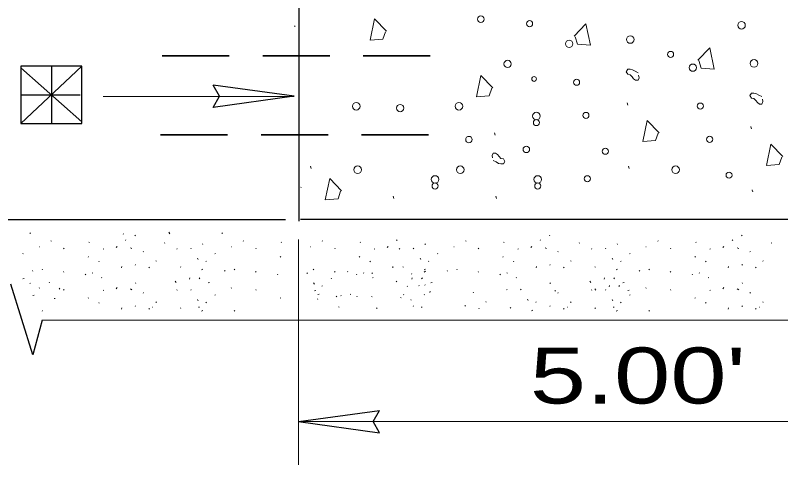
# Model space of a CAD drawing. Extents: x -516 to -145, y 130 to 404.
# Drawn here: x -371.32 to -355.22, y 271.25 to 280.7 of the extents above; entities that cross this region are included whole.
import ezdxf

# ---------------------------------------------------------------- set-up
doc = ezdxf.new("R2010")
doc.units = 0
doc.header["$LTSCALE"] = 0.47
doc.linetypes.add('MEDIUM_DASHED', pattern=[4.5, 3, -1.5])
doc.layers.add('1', color=7, linetype='Continuous', lineweight=13)
doc.layers.add('2', color=7, linetype='Continuous', lineweight=13)

msp = doc.modelspace()

# ---------------------------------------------------------------- linework, layer by layer
at = {"layer": '1', "lineweight": 25}
for p, q in [((-365.3628, 282.4664), (-365.3628, 276.3688)), ((-371.2084, 278.4258), (-369.9223, 279.6353)), ((-371.2084, 279.5975), (-369.9223, 278.4635)), ((-370.5658, 279.6353), (-370.5658, 278.4258)), ((-365.4576, 278.9983), (-367.1606, 279.2323)), ((-371.2084, 279.0305), (-369.9601, 279.0305)), ((-365.4576, 278.9983), (-367.1606, 278.7643)), ((-365.3654, 272.154), (-363.6624, 272.388)), ((-365.3657, 272.1532), (-365.3232, 272.1532)), ((-365.3654, 272.154), (-363.6624, 271.92))]:
    msp.add_line(p, q, dxfattribs=at)
at = {"layer": '1'}
for p, q in [((-365.4494, 280.4778), (-365.4384, 280.4668)), ((-369.4732, 278.9975), (-365.4572, 278.9975)), ((-365.3202, 277.0788), (-365.3092, 277.0898)), ((-371.0188, 276.1241), (-371.0078, 276.1131)), ((-369.0568, 276.1078), (-369.0458, 276.0968)), ((-368.8105, 276.0749), (-368.7995, 276.0639)), ((-368.0937, 276.1406), (-368.0717, 276.1078)), ((-366.9772, 276.1241), (-366.9662, 276.1131)), ((-360.087, 276.0749), (-360.076, 276.0639)), ((-356.0453, 276.0749), (-356.0343, 276.0639)), ((-370.8165, 275.8341), (-370.8218, 275.8286)), ((-370.5757, 275.9599), (-370.5647, 275.9489)), ((-369.7767, 275.9326), (-369.7657, 275.9216)), ((-369.2045, 275.8178), (-369.1827, 275.8396)), ((-369.0077, 275.9654), (-368.9967, 275.9764)), ((-368.1868, 275.9053), (-368.1758, 275.9163)), ((-367.3877, 275.8943), (-367.3767, 275.8833)), ((-366.7748, 275.8341), (-366.7802, 275.8286)), ((-366.534, 275.9599), (-366.523, 275.9489)), ((-365.735, 275.9326), (-365.724, 275.9216)), ((-365.1127, 275.8341), (-365.118, 275.8286)), ((-364.8718, 275.9599), (-364.8608, 275.9489)), ((-364.0728, 275.9326), (-364.0618, 275.9216)), ((-363.5007, 275.8178), (-363.4788, 275.8396)), ((-363.3038, 275.9654), (-363.2928, 275.9764)), ((-362.7058, 275.8943), (-362.6948, 275.8833)), ((-362.093, 275.8341), (-362.0983, 275.8286)), ((-361.8522, 275.9599), (-361.8412, 275.9489)), ((-361.0532, 275.9326), (-361.0422, 275.9216)), ((-360.481, 275.8178), (-360.4592, 275.8396)), ((-360.2842, 275.9654), (-360.2732, 275.9764)), ((-359.4633, 275.9053), (-359.4523, 275.9163)), ((-358.6642, 275.8943), (-358.6532, 275.8833)), ((-358.0513, 275.8341), (-358.0567, 275.8286)), ((-357.8105, 275.9599), (-357.7995, 275.9489)), ((-357.0115, 275.9326), (-357.0005, 275.9216)), ((-356.4393, 275.8178), (-356.4175, 275.8396)), ((-356.2425, 275.9654), (-356.2315, 275.9764)), ((-355.4217, 275.9053), (-355.4107, 275.9163)), ((-371.1668, 275.6809), (-371.1558, 275.6919)), ((-370.3075, 275.8013), (-370.2965, 275.7903)), ((-369.4758, 275.7794), (-369.4648, 275.7904)), ((-368.9035, 275.8123), (-368.8707, 275.7958)), ((-368.6357, 275.7246), (-368.6247, 275.7356)), ((-367.9297, 275.7849), (-367.9187, 275.7959)), ((-367.6342, 275.7903), (-367.6232, 275.8013)), ((-367.1252, 275.6809), (-367.1142, 275.6919)), ((-366.2658, 275.8013), (-366.2548, 275.7903)), ((-364.6037, 275.8013), (-364.5927, 275.7903)), ((-363.772, 275.7794), (-363.761, 275.7904)), ((-363.2478, 275.7849), (-363.2368, 275.7959)), ((-362.9523, 275.7903), (-362.9413, 275.8013)), ((-362.4433, 275.6809), (-362.4323, 275.6919)), ((-361.584, 275.8013), (-361.573, 275.7903)), ((-360.7523, 275.7794), (-360.7413, 275.7904)), ((-360.18, 275.8123), (-360.1472, 275.7958)), ((-359.9122, 275.7246), (-359.9012, 275.7356)), ((-359.2062, 275.7849), (-359.1952, 275.7959)), ((-358.9107, 275.7903), (-358.8997, 275.8013)), ((-358.4017, 275.6809), (-358.3907, 275.6919)), ((-357.5423, 275.8013), (-357.5313, 275.7903)), ((-356.7107, 275.7794), (-356.6997, 275.7904)), ((-356.1383, 275.8123), (-356.1055, 275.7958)), ((-355.8705, 275.7246), (-355.8595, 275.7356)), ((-369.7933, 275.6153), (-369.7823, 275.6263)), ((-369.5687, 275.5276), (-369.5577, 275.5166)), ((-368.3672, 275.5386), (-368.3562, 275.5276)), ((-367.4752, 275.5659), (-367.4917, 275.5933)), ((-367.3165, 275.5221), (-367.3057, 275.5331)), ((-365.7517, 275.6153), (-365.7407, 275.6263)), ((-364.0895, 275.6153), (-364.0785, 275.6263)), ((-363.8648, 275.5276), (-363.8538, 275.5166)), ((-362.7933, 275.5659), (-362.8098, 275.5933)), ((-362.6347, 275.5221), (-362.6238, 275.5331)), ((-361.0698, 275.6153), (-361.0588, 275.6263)), ((-360.8452, 275.5276), (-360.8342, 275.5166)), ((-359.6437, 275.5386), (-359.6327, 275.5276)), ((-358.7517, 275.5659), (-358.7682, 275.5933)), ((-358.593, 275.5221), (-358.5822, 275.5331)), ((-357.0282, 275.6153), (-357.0172, 275.6263)), ((-356.8035, 275.5276), (-356.7925, 275.5166)), ((-355.602, 275.5386), (-355.591, 275.5276)), ((-370.7618, 275.3471), (-370.7508, 275.3581)), ((-369.0897, 275.3908), (-369.0842, 275.4183)), ((-368.8052, 275.4456), (-368.7942, 275.4566)), ((-368.5152, 275.3908), (-368.5042, 275.4018)), ((-367.8528, 275.4128), (-367.8418, 275.4018)), ((-367.4042, 275.3471), (-367.3767, 275.3579)), ((-366.7202, 275.3471), (-366.7092, 275.3581)), ((-365.058, 275.3471), (-365.047, 275.3581)), ((-363.3858, 275.3908), (-363.3803, 275.4183)), ((-363.171, 275.4128), (-363.16, 275.4018)), ((-362.7223, 275.3471), (-362.6948, 275.3579)), ((-362.0383, 275.3471), (-362.0273, 275.3581)), ((-360.3662, 275.3908), (-360.3607, 275.4183)), ((-360.0817, 275.4456), (-360.0707, 275.4566)), ((-359.7917, 275.3908), (-359.7807, 275.4018)), ((-359.1293, 275.4128), (-359.1183, 275.4018)), ((-358.6807, 275.3471), (-358.6532, 275.3579)), ((-357.9967, 275.3471), (-357.9857, 275.3581)), ((-356.3245, 275.3908), (-356.319, 275.4183)), ((-356.04, 275.4456), (-356.029, 275.4566)), ((-355.75, 275.3908), (-355.739, 275.4018)), ((-370.9642, 275.3306), (-370.9532, 275.3196)), ((-370.313, 275.3088), (-370.302, 275.2978)), ((-369.8535, 275.2431), (-369.8425, 275.2541)), ((-369.7055, 275.2869), (-369.6945, 275.2759)), ((-369.5142, 275.1774), (-369.5032, 275.1884)), ((-366.9225, 275.3306), (-366.9115, 275.3196)), ((-366.2713, 275.3088), (-366.2603, 275.2978)), ((-365.8118, 275.2431), (-365.8008, 275.2541)), ((-365.1913, 275.2698), (-365.1803, 275.2808)), ((-364.6092, 275.3088), (-364.5982, 275.2978)), ((-364.332, 275.3137), (-364.3373, 275.3082)), ((-364.1497, 275.2431), (-364.1387, 275.2541)), ((-364.0017, 275.2869), (-363.9907, 275.2759)), ((-363.823, 275.2808), (-363.812, 275.2698)), ((-363.8103, 275.1774), (-363.7993, 275.1884)), ((-362.9913, 275.259), (-362.9803, 275.27)), ((-362.72, 275.2973), (-362.6982, 275.3192)), ((-362.2407, 275.3306), (-362.2297, 275.3196)), ((-361.5895, 275.3088), (-361.5785, 275.2978)), ((-361.13, 275.2431), (-361.119, 275.2541)), ((-360.982, 275.2869), (-360.971, 275.2759)), ((-360.7907, 275.1774), (-360.7797, 275.1884)), ((-358.199, 275.3306), (-358.188, 275.3196)), ((-357.5478, 275.3088), (-357.5368, 275.2978)), ((-357.0883, 275.2431), (-357.0773, 275.2541)), ((-356.9403, 275.2869), (-356.9293, 275.2759)), ((-356.749, 275.1774), (-356.738, 275.1884)), ((-371.167, 275.1588), (-371.1397, 275.1643)), ((-371.0191, 275.0583), (-371.0081, 275.0693)), ((-370.6139, 275.076), (-370.6031, 275.087)), ((-368.7995, 275.0734), (-368.7885, 275.0624)), ((-367.9403, 275.0789), (-367.9623, 275.1063)), ((-367.6613, 275.1501), (-367.6558, 275.1774)), ((-367.4588, 275.1609), (-367.4423, 275.1774)), ((-367.2673, 275.0734), (-367.24, 275.0789)), ((-365.0323, 275.0455), (-365.0488, 275.0728)), ((-364.6823, 275.1605), (-364.6713, 275.1715)), ((-363.3088, 275.0948), (-363.2978, 275.1058)), ((-362.9795, 275.1501), (-362.974, 275.1774)), ((-362.8372, 275.0188), (-362.8262, 275.0078)), ((-362.777, 275.1609), (-362.7605, 275.1774)), ((-362.7058, 275.0351), (-362.7003, 275.0241)), ((-362.5855, 275.0734), (-362.5582, 275.0789)), ((-360.076, 275.0734), (-360.065, 275.0624)), ((-359.2168, 275.0789), (-359.2388, 275.1063)), ((-358.9378, 275.1501), (-358.9323, 275.1774)), ((-358.7353, 275.1609), (-358.7188, 275.1774)), ((-358.5438, 275.0734), (-358.5165, 275.0789)), ((-356.0343, 275.0734), (-356.0233, 275.0624)), ((-370.8165, 274.9667), (-370.8218, 274.9612)), ((-370.4015, 274.9421), (-370.385, 274.9586)), ((-370.3075, 274.9338), (-370.2965, 274.9228)), ((-369.4758, 274.912), (-369.4648, 274.923)), ((-369.2045, 274.9503), (-369.1827, 274.9722)), ((-368.9035, 274.9448), (-368.8707, 274.9283)), ((-368.6357, 274.8572), (-368.6247, 274.8682)), ((-367.9297, 274.9175), (-367.9187, 274.9285)), ((-367.6342, 274.9228), (-367.6232, 274.9338)), ((-366.7748, 274.9667), (-366.7802, 274.9612)), ((-366.2658, 274.9338), (-366.2548, 274.9228)), ((-365.027, 274.9059), (-365.005, 274.9114)), ((-364.8737, 275.0017), (-364.8628, 275.0127)), ((-363.0842, 275.0072), (-363.0732, 274.9962)), ((-362.6052, 274.8703), (-362.5997, 274.8978)), ((-361.6949, 274.8636), (-361.6839, 274.8746)), ((-360.9889, 274.9239), (-360.9779, 274.9349)), ((-360.6934, 274.9293), (-360.6824, 274.9403)), ((-359.9712, 274.9115), (-359.9602, 274.9005)), ((-359.9122, 274.8572), (-359.9012, 274.8682)), ((-359.2062, 274.9175), (-359.1952, 274.9285)), ((-359.112, 274.917), (-359.134, 274.9443)), ((-358.9107, 274.9228), (-358.8997, 274.9338)), ((-358.833, 274.9882), (-358.8275, 275.0155)), ((-358.6305, 274.999), (-358.614, 275.0155)), ((-358.439, 274.9115), (-358.4117, 274.917)), ((-358.0513, 274.9667), (-358.0567, 274.9612)), ((-357.5423, 274.9338), (-357.5313, 274.9228)), ((-356.7107, 274.912), (-356.6997, 274.923)), ((-356.4393, 274.9503), (-356.4175, 274.9722)), ((-356.1383, 274.9448), (-356.1055, 274.9283)), ((-355.8705, 274.8572), (-355.8595, 274.8682)), ((-370.9542, 274.809), (-370.9268, 274.8145)), ((-370.5059, 274.7411), (-370.4839, 274.7466)), ((-369.7933, 274.7478), (-369.7823, 274.7588)), ((-367.4752, 274.6985), (-367.4917, 274.7258)), ((-367.1252, 274.8135), (-367.1142, 274.8245)), ((-365.7517, 274.7478), (-365.7407, 274.7588)), ((-364.9681, 274.7363), (-364.9571, 274.7253)), ((-364.9613, 274.8267), (-364.9338, 274.8375)), ((-364.5741, 274.7911), (-364.5631, 274.7801)), ((-364.4797, 274.8102), (-364.4687, 274.7992)), ((-364.2773, 274.8267), (-364.2663, 274.8377)), ((-364.1403, 274.7911), (-364.1293, 274.7801)), ((-363.8285, 274.7883), (-363.8175, 274.7773)), ((-363.221, 274.7665), (-363.21, 274.7555)), ((-363.1594, 274.8184), (-363.1484, 274.8294)), ((-363.0061, 274.7199), (-362.9951, 274.7089)), ((-362.7257, 274.8184), (-362.7147, 274.8294)), ((-360.5344, 274.7049), (-360.5509, 274.7323)), ((-358.7517, 274.6985), (-358.7682, 274.7258)), ((-358.4017, 274.8135), (-358.3907, 274.8245)), ((-357.0282, 274.7478), (-357.0172, 274.7588)), ((-369.5687, 274.6602), (-369.5577, 274.6492)), ((-369.0897, 274.5233), (-369.0842, 274.5508)), ((-368.8052, 274.5782), (-368.7942, 274.5892)), ((-368.4383, 274.5644), (-368.433, 274.5644)), ((-368.3672, 274.6712), (-368.3562, 274.6602)), ((-367.8528, 274.5453), (-367.8418, 274.5343)), ((-367.4698, 274.5589), (-367.4478, 274.5644)), ((-367.3165, 274.6547), (-367.3057, 274.6657)), ((-364.5249, 274.5721), (-364.5139, 274.5611)), ((-363.7259, 274.5448), (-363.7149, 274.5338)), ((-362.9569, 274.5776), (-362.9459, 274.5886)), ((-362.788, 274.5589), (-362.766, 274.5644)), ((-361.8644, 274.5846), (-361.8534, 274.5956)), ((-361.5744, 274.5298), (-361.5634, 274.5408)), ((-361.4264, 274.6776), (-361.4154, 274.6666)), ((-360.9121, 274.5518), (-360.9011, 274.5408)), ((-360.3757, 274.6611), (-360.3649, 274.6721)), ((-360.0817, 274.5782), (-360.0707, 274.5892)), ((-359.7148, 274.5644), (-359.7095, 274.5644)), ((-359.6437, 274.6712), (-359.6327, 274.6602)), ((-359.1293, 274.5453), (-359.1183, 274.5343)), ((-358.7463, 274.5589), (-358.7243, 274.5644)), ((-358.593, 274.6547), (-358.5822, 274.6657)), ((-356.8035, 274.6602), (-356.7925, 274.6492)), ((-356.3245, 274.5233), (-356.319, 274.5508)), ((-356.04, 274.5782), (-356.029, 274.5892)), ((-355.6732, 274.5644), (-355.6678, 274.5644)), ((-355.602, 274.6712), (-355.591, 274.6602)), ((-370.7618, 274.4797), (-370.7508, 274.4907)), ((-368.5152, 274.5233), (-368.5042, 274.5343)), ((-367.4042, 274.4797), (-367.3767, 274.4905)), ((-366.7202, 274.4797), (-366.7092, 274.4907)), ((-360.4634, 274.4861), (-360.4359, 274.4969)), ((-359.7917, 274.5233), (-359.7807, 274.5343)), ((-358.6807, 274.4797), (-358.6532, 274.4905)), ((-357.9967, 274.4797), (-357.9857, 274.4907)), ((-355.75, 274.5233), (-355.739, 274.5343)), ((-370.7617, 274.2916), (-334.2937, 274.2916))]:
    msp.add_line(p, q, dxfattribs=at)
at = {"layer": '1', "linetype": 'MEDIUM_DASHED', "lineweight": 35}
for p, q in [((-368.2355, 279.8523), (-362.1805, 279.8523)), ((-368.2702, 278.1906), (-362.2152, 278.1906))]:
    msp.add_line(p, q, dxfattribs=at)
at = {"layer": '1'}
for points in [[(-363.5167, 280.3659), (-363.7663, 280.6258), (-363.8598, 280.1786), (-363.5895, 280.1994), (-363.5375, 280.3554)], [(-359.5697, 280.262), (-359.3201, 280.5218), (-359.2266, 280.0747), (-359.4969, 280.0955), (-359.5489, 280.2515)], [(-356.9667, 279.7593), (-356.717, 280.0191), (-356.6235, 279.5719), (-356.8938, 279.5928), (-356.9458, 279.7488)], [(-358.2226, 279.4938), (-358.2849, 279.525), (-358.3369, 279.5562), (-358.3889, 279.5667), (-358.4409, 279.5667), (-358.4721, 279.5147), (-358.4409, 279.4627), (-358.3889, 279.4522), (-358.3474, 279.4107), (-358.3161, 279.369), (-358.2746, 279.3378), (-358.2226, 279.3378), (-358.2017, 279.3898), (-358.2121, 279.4418)], [(-361.2796, 279.1775), (-361.5292, 279.4373), (-361.6227, 278.9902), (-361.3524, 279.011), (-361.3004, 279.167)], [(-355.6195, 278.9911), (-355.6818, 279.0223), (-355.7338, 279.0534), (-355.7858, 279.0639), (-355.8378, 279.0639), (-355.869, 279.0119), (-355.8378, 278.9599), (-355.7858, 278.9494), (-355.7443, 278.9079), (-355.713, 278.8663), (-355.6715, 278.8351), (-355.6195, 278.8351), (-355.5987, 278.8871), (-355.609, 278.9391)], [(-358.4406, 278.8133), (-358.4531, 278.8622), (-358.4546, 278.8635)], [(-357.7826, 278.2317), (-358.0322, 278.4915), (-358.1257, 278.0443), (-357.8554, 278.0652), (-357.8034, 278.2212)], [(-355.8375, 278.3106), (-355.85, 278.3594), (-355.8515, 278.3608)], [(-361.2416, 278.2288), (-361.2291, 278.18), (-361.2276, 278.1787)], [(-355.1795, 277.7289), (-355.4292, 277.9888), (-355.5227, 277.5416), (-355.2523, 277.5624), (-355.2003, 277.7184)], [(-361.2732, 277.6485), (-361.2109, 277.6173), (-361.1589, 277.5862), (-361.1069, 277.5757), (-361.0549, 277.5757), (-361.0237, 277.6277), (-361.0549, 277.6797), (-361.1069, 277.6902), (-361.1484, 277.7317), (-361.1797, 277.7733), (-361.2212, 277.8045), (-361.2732, 277.8045), (-361.2941, 277.7525), (-361.2837, 277.7005)], [(-365.1002, 277.4797), (-365.1127, 277.5285), (-365.1142, 277.5298)], [(-358.4119, 277.4797), (-358.4244, 277.5285), (-358.4259, 277.5298)], [(-364.4604, 277.0103), (-364.7101, 277.2702), (-364.8036, 276.823), (-364.5332, 276.8438), (-364.4812, 276.9998)], [(-355.812, 276.9892), (-355.8213, 277.0258), (-355.8228, 277.0271)], [(-363.3722, 276.8952), (-363.3597, 276.8463), (-363.3582, 276.845)], [(-361.2129, 276.8952), (-361.2004, 276.8463), (-361.1989, 276.845)]]:
    msp.add_lwpolyline(points, dxfattribs=at)
at = {"layer": '1', "lineweight": 25}
msp.add_lwpolyline([(-371.2084, 278.4258), (-369.9223, 278.4258), (-369.9223, 279.6353), (-371.2084, 279.6353)], close=True, dxfattribs=at)
for points in [[(-367.1606, 278.7643), (-367.0288, 279.0008), (-367.1606, 279.2323)], [(-370.7617, 274.2916), (-370.9571, 273.5592), (-371.4172, 275.0473)], [(-363.6624, 271.92), (-363.7942, 272.1564), (-363.6624, 272.388)]]:
    msp.add_lwpolyline(points, dxfattribs=at)
at = {"layer": '1'}
for centre, radius in [((-361.5331, 280.6223), 0.0688), ((-360.5062, 280.5258), 0.0642), ((-356.0468, 280.4923), 0.0797), ((-359.6732, 280.1037), 0.077), ((-358.3874, 280.193), 0.0797), ((-357.5397, 279.88), 0.0642), ((-360.9682, 279.6792), 0.077), ((-355.7843, 279.6903), 0.0797), ((-357.0702, 279.6009), 0.077), ((-360.4111, 279.3628), 0.05), ((-359.5174, 279.2948), 0.0642), ((-364.1509, 278.7878), 0.0797), ((-363.2284, 278.751), 0.077), ((-361.9916, 278.7878), 0.0797), ((-356.9143, 278.7921), 0.0642), ((-360.3627, 278.5823), 0.0797), ((-359.3202, 278.5963), 0.0642), ((-360.3619, 278.4458), 0.0642), ((-361.7806, 278.0872), 0.0688), ((-356.7172, 278.0936), 0.0642), ((-360.5737, 277.8817), 0.0688), ((-358.9121, 277.8418), 0.0642), ((-364.1222, 277.4542), 0.0797), ((-361.9629, 277.4542), 0.0797), ((-357.4339, 277.4542), 0.0797), ((-362.4934, 277.2487), 0.0797), ((-360.3341, 277.2487), 0.0797), ((-359.2916, 277.2627), 0.0642), ((-356.309, 277.3391), 0.0642), ((-362.4926, 277.1122), 0.0642), ((-360.3332, 277.1122), 0.0642)]:
    msp.add_circle(centre, radius, dxfattribs=at)
at = {"layer": '2', "lineweight": 25}
for p, q in [((-377.5643, 276.4033), (-365.6373, 276.4033)), ((-334.8195, 276.4033), (-365.3263, 276.4033))]:
    msp.add_line(p, q, dxfattribs=at)
at = {"layer": '2'}
for p, q in [((-365.3666, 271.2476), (-365.3666, 275.9851)), ((-365.3666, 272.1533), (-352.9194, 272.1533))]:
    msp.add_line(p, q, dxfattribs=at)

# ---------------------------------------------------------------- texts
at = {"layer": '2', "width": 1.35}
msp.add_text("5.00'", height=1.178, dxfattribs=at).set_placement((-360.5007, 272.5349))

doc.saveas('drawing.dxf')
